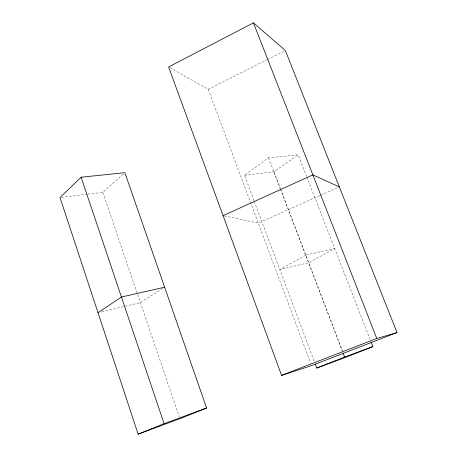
<?xml version="1.0" encoding="UTF-8"?>
<svg xmlns="http://www.w3.org/2000/svg" width="457" height="457" viewBox="0 0 457 457"><rect width="100%" height="100%" fill="white"/><g stroke="black" fill="none" stroke-linecap="round" stroke-linejoin="round"><path stroke-width="0.34" stroke-dasharray="2.29 1.71" d="M88.087 194.151L102.836 192.374L123.818 173.62M254.018 200.692L244.495 175.288L268.488 157.814L298.164 154.74L306.653 176.545M244.495 175.288L273.977 171.735L298.164 154.74M162.858 288.338L140.385 302.637L100.797 312.028M169.821 67.665L208.255 89.321L266.865 59.787M267.499 59.461L284.7 50.796M319.889 195.59L258.268 223.079L224.456 215.984M320.534 195.299L338.049 187.49M61.404 197.367L87.384 194.236M306.91 177.207L370.267 339.997M273.977 171.735L280.318 188.33M280.569 188.998L342.447 350.965M268.488 157.814L280.204 188.484M280.455 189.152L342.304 351.062M254.269 201.36L314.256 361.39M208.255 89.321L310.817 363.623M102.836 192.374L179.441 417.338M305.676 255.166L279.827 269.556L308.726 262.695L334.684 248.574L305.676 255.166"/><path stroke-width="0.69" d="M81.106 177.219L59.998 197.538L138.123 434.15L179.904 418.692L206.575 408.01L124.87 172.683L81.106 177.219L164.086 423.696L138.123 434.15M98.021 312.691L121.442 297.021L164.634 287.207M253.441 22.85L168.582 66.968L281.581 375.368L311.565 365.617L397.002 332.57L285.339 50.476L253.441 22.85L376.785 338.477L397.002 332.57M223.073 215.693L312.851 174.871L339.345 186.907M315.25 364.052L316.747 368.045L344.589 357.054L372.843 346.623L371.038 341.985M372.843 346.623L344.978 357.603L316.747 368.045M281.581 375.368L376.785 338.477M164.086 423.696L206.575 408.01M343.064 353.061L344.589 357.054"/></g></svg>
